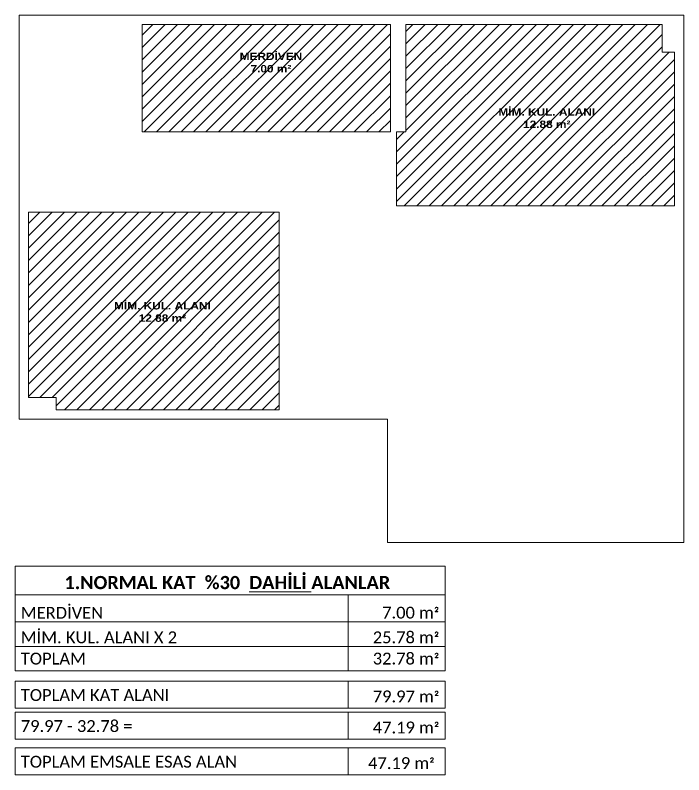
# Model space of a CAD drawing. Header units: millimetres. Extents: x 14753 to 45183, y 5640 to 19518.
# Drawn here: x 16335 to 16877, y 17961 to 18576 of the extents above; entities that cross this region are included whole.
import ezdxf

# ---------------------------------------------------------------- set-up
doc = ezdxf.new("R2010")
doc.units = ezdxf.units.MM
for name, color, linetype, lineweight in [('CERCEVE', 66, 'Continuous', 0), ('KAKS', 220, 'Continuous', 5), ('TEFRİŞ', 63, 'Continuous', 18)]:
    doc.layers.add(name, color=color, linetype=linetype, lineweight=lineweight)
doc.layers.add('YAzı', color=7, linetype='Continuous')
doc.styles.get("Standard").update_dxf_attribs({"font": 'arial.ttf'})
doc.styles.add('Vaziyet Yazı', font='bgothm.ttf', dxfattribs={"height": 25})

msp = doc.modelspace()

# ---------------------------------------------------------------- hatches: boundary and pattern name
at = {"layer": 'TEFRİŞ'}
h = msp.add_hatch(dxfattribs=at)
h.set_pattern_fill('JIS_WOOD', color=256, scale=10)
h.set_pattern_definition([(45, (15000.716, 15141.931), (-5, 5), [])])
h.paths.add_polyline_path([(16346.16, 18416.62), (16346.16, 18266.62), (16368.66, 18266.62), (16368.66, 18256.62), (16549.16, 18256.62), (16549.16, 18416.62)])
h.paths.add_polyline_path([(16869.16, 18421.62), (16869.16, 18546.12), (16859.16, 18546.12), (16859.16, 18568.62), (16651.66, 18568.62), (16651.66, 18481.62), (16644.16, 18481.62), (16644.16, 18421.62)])
h.paths.add_polyline_path([(16413.84, 18323), (16495.41, 18323), (16495.41, 18347.72), (16413.84, 18347.72)], flags=24)
h.paths.add_polyline_path([(16724.99, 18479.94), (16806.56, 18479.94), (16806.56, 18504.67), (16724.99, 18504.67)], flags=24)
h = msp.add_hatch(dxfattribs=at)
h.set_pattern_fill('JIS_WOOD', color=256, scale=10)
h.set_pattern_definition([(45, (-174797.4446, -2258505.656), (-4.999999992, 4.999999992), [])])
h.paths.add_polyline_path([(16639.16, 18568.62), (16438.16, 18568.62), (16438.16, 18481.62), (16639.16, 18481.62)])
h.paths.add_polyline_path([(16516.07, 18524.94), (16568.77, 18524.94), (16568.77, 18549.67), (16516.07, 18549.67)], flags=24)

# ---------------------------------------------------------------- linework, layer by layer
at = {"layer": 'CERCEVE'}
for p, q in [((16335.38, 18106.71, -574.2), (16683.37, 18106.71, -574.2)), ((16604.93, 18106.71, -574.2), (16604.93, 18045.19, -574.2)), ((16335.38, 18084.83, -574.2), (16683.37, 18084.83, -574.2)), ((16335.38, 18064.83, -574.2), (16683.37, 18064.83, -574.2)), ((16335.38, 18045.19, -574.2), (16683.37, 18045.19, -574.2)), ((16604.93, 18036.91, -574.2), (16604.93, 18015.04, -574.2)), ((16604.93, 18011.76, -574.2), (16604.93, 17989.89, -574.2)), ((16335.38, 17982.91, -574.2), (16683.37, 17982.91, -574.2)), ((16604.93, 17982.91, -574.2), (16604.93, 17961.03, -574.2))]:
    msp.add_line(p, q, dxfattribs=at)
at = {"layer": 'CERCEVE', "lineweight": 0, "elevation": -574.2}
msp.add_lwpolyline([(16335.38, 18045.19), (16335.38, 18130.01), (16683.37, 18130.01), (16683.37, 18045.19)], dxfattribs=at)
for points in [[(16683.37, 18036.91), (16683.37, 18015.04), (16335.38, 18015.04), (16335.38, 18036.91)], [(16683.37, 18011.76), (16683.37, 17989.89), (16335.38, 17989.89), (16335.38, 18011.76)], [(16683.37, 17982.91), (16683.37, 17961.03), (16335.38, 17961.03), (16335.38, 17982.91)]]:
    msp.add_lwpolyline(points, close=True, dxfattribs=at)
at = {"layer": 'KAKS', "color": 3, "elevation": -229.68}
for points in [[(16338.66, 18576.12), (16876.66, 18576.12), (16876.66, 18149.12), (16636.66, 18149.12), (16636.66, 18249.12), (16338.66, 18249.12)], [(16438.16, 18568.62), (16639.16, 18568.62), (16639.16, 18481.62), (16438.16, 18481.62)], [(16859.16, 18568.62), (16859.16, 18546.12), (16869.16, 18546.12), (16869.16, 18421.62), (16644.16, 18421.62), (16644.16, 18481.62), (16651.66, 18481.62), (16651.66, 18568.62)], [(16549.16, 18256.62), (16549.16, 18416.62), (16346.16, 18416.62), (16346.16, 18266.62), (16368.66, 18266.62), (16368.66, 18256.62)]]:
    msp.add_lwpolyline(points, close=True, dxfattribs=at)

# ---------------------------------------------------------------- texts
at = {"layer": 'YAzı', "color": 7, "lineweight": -2, "char_height": 5.76, "width": 137.7012, "attachment_point": 5, "style": 'Vaziyet Yazı'}
for s, insert in [('{\\fArial Black|b0|i0|c162|p34;\\H1.04167x;MERDİVEN \\P7.00 m²}', (16542.4, 18537.74, -229.68)), ('{\\fArial Black|b0|i0|c162|p34;\\H1.04167x;MİM. KUL. ALANI\\P12.88 m²}', (16765.72, 18492.74, -229.68)), ('{\\fArial Black|b0|i0|c162|p34;\\H1.04167x;MİM. KUL. ALANI\\P12.88 m²}', (16454.57, 18335.79, -229.68))]:
    msp.add_mtext(s, dxfattribs=dict(at, insert=insert))
at = {"layer": 'YAzı', "lineweight": 0, "insert": (16507.15, 18111.25, -574.2), "char_height": 10.668, "width": 470.1433, "attachment_point": 8}
msp.add_mtext('\\pt32.004,37.338;{\\fCalibri|b1|i0|c162|p34;1.NORMAL KAT  %30  \\LDAHİLİ\\fCalibri|b1|i0|c0|p34; \\lALANLAR}', dxfattribs=at)
at = {"layer": 'YAzı', "char_height": 9.6012}
for s, insert, width, attachment_point in [('{\\fCalibri|b0|i0|c162|p34;MERDİVEN }', (16339.91, 18087.42, -574.2), 172.8283, 7), ('{\\fCalibri|b0|i0|c162|p34;7.00 \\fCalibri|b0|i0|c0|p34;m\\fISOCPEUR|b0|i0|c162|p34;²}', (16678.83, 18087.42, -574.2), 87.4843, 9), ('{\\fCalibri|b0|i0|c162|p34;MİM. KUL. ALANI X 2}', (16339.91, 18067.42, -574.2), 172.8283, 7), ('{\\fCalibri|b0|i0|c162|p34;25.78 \\fCalibri|b0|i0|c0|p34;m\\fISOCPEUR|b0|i0|c162|p34;²}', (16678.83, 18067.42, -574.2), 87.4843, 9), ('{\\fCalibri|b0|i0|c162|p34;TOPLAM}', (16339.91, 18050.23, -574.2), 203.1805, 7), ('{\\fCalibri|b0|i0|c162|p34;32.78 \\fCalibri|b0|i0|c0|p34;m\\fISOCPEUR|b0|i0|c162|p34;²}', (16678.83, 18050.23, -574.2), 87.4843, 9), ('{\\fCalibri|b0|i0|c0|p34;TOPLAM\\fCalibri|b0|i0|c162|p34; KAT ALANI}', (16339.91, 18020.73, -574.2), 172.8283, 7), ('{\\fCalibri|b0|i0|c162|p34;79.97 m\\fISOCPEUR|b0|i0|c162|p34;²}', (16678.83, 18019.58, -574.2), 87.4843, 9), ('{\\fCalibri|b0|i0|c162|p34;79.97 - 32.78 =}', (16339.91, 17995.58, -574.2), 199.8665, 7), ('{\\fCalibri|b0|i0|c162|p34;47.19 m\\fISOCPEUR|b0|i0|c162|p34;²}', (16678.83, 17994.42, -574.2), 87.4843, 9)]:
    msp.add_mtext(s, dxfattribs=dict(at, insert=insert, width=width, attachment_point=attachment_point))
at = {"layer": 'YAzı', "color": 1, "char_height": 9.6012, "width": 187.3569, "attachment_point": 7}
for s, insert in [('{\\fCalibri|b0|i0|c0|p34;TOPLAM\\fCalibri|b0|i0|c162|p34; EMSALE ESAS ALAN}', (16339.91, 17966.73, -574.2)), ('{\\fCalibri|b0|i0|c162|p34;47.19 m\\fISOCPEUR|b0|i0|c162|p34;²}', (16621.08, 17965.57, -574.2))]:
    msp.add_mtext(s, dxfattribs=dict(at, insert=insert))

doc.saveas('drawing.dxf')
